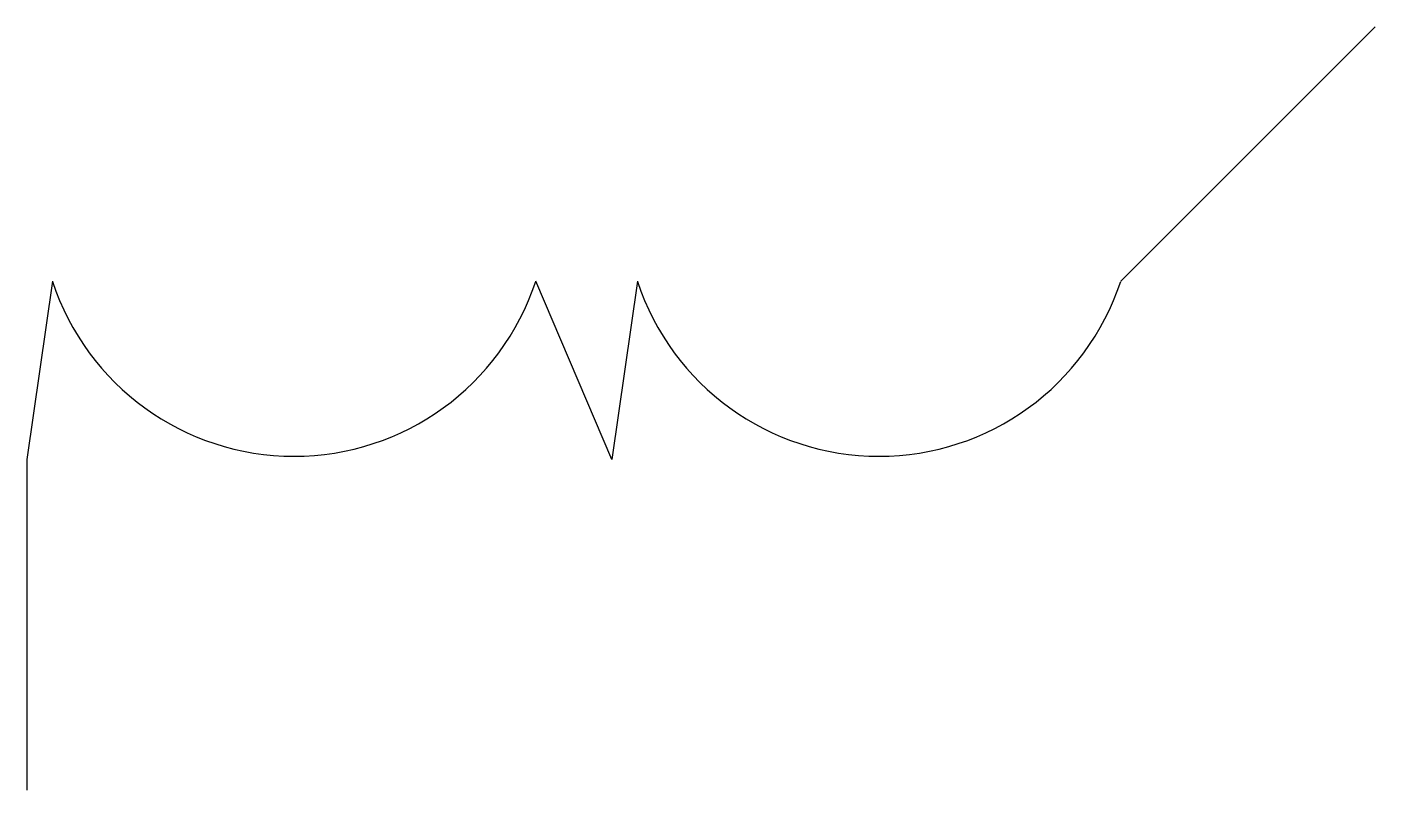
# Model space of a CAD drawing. Header units: millimetres. Extents: x -53 to 0, y -40 to -10.
import ezdxf

# ---------------------------------------------------------------- set-up
doc = ezdxf.new("R2010")
doc.units = ezdxf.units.MM
doc.header["$MEASUREMENT"] = 0
doc.layers.get('0').update_dxf_attribs({"lineweight": 25, "true_color": 0xffffff})

msp = doc.modelspace()

# ---------------------------------------------------------------- linework, layer by layer
for p, q in [((-10, -20), (0, -10)), ((-52, -20), (-53, -27)), ((-30, -27), (-33, -20)), ((-29, -20), (-30, -27)), ((-53, -27), (-53, -40))]:
    msp.add_line(p, q)
for centre in [(-42.5, -16.878), (-19.5, -16.878)]:
    msp.add_arc(centre, 10, 198.1949, 341.8051)

doc.saveas('drawing.dxf')
